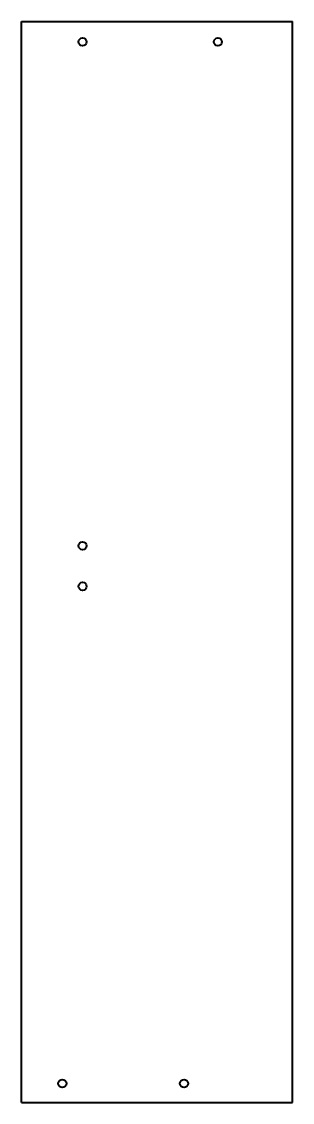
# Model space of a CAD drawing. Header units: inches. Extents: x -3.9 to 0, y -21.7 to -6.
import ezdxf

# ---------------------------------------------------------------- set-up
doc = ezdxf.new("R2010")
doc.units = ezdxf.units.IN
doc.header["$MEASUREMENT"] = 0
doc.layers.add('Visible', color=7, linetype='Continuous', lineweight=40)

msp = doc.modelspace()

# ---------------------------------------------------------------- linework, layer by layer
at = {"layer": 'Visible'}
for p, q in [((-3.937, -5.976), (0, -5.976)), ((-3.937, -21.724), (-3.937, -5.976)), ((0, -21.724), (0, -5.976)), ((-3.937, -21.724), (0, -21.724))]:
    msp.add_line(p, q, dxfattribs=at)
for centre in [(-3.051, -6.272), (-1.083, -6.272), (-3.051, -13.614), (-3.051, -14.205), (-3.346, -21.449), (-1.575, -21.449)]:
    msp.add_circle(centre, 0.0591, dxfattribs=at)

doc.saveas('drawing.dxf')
